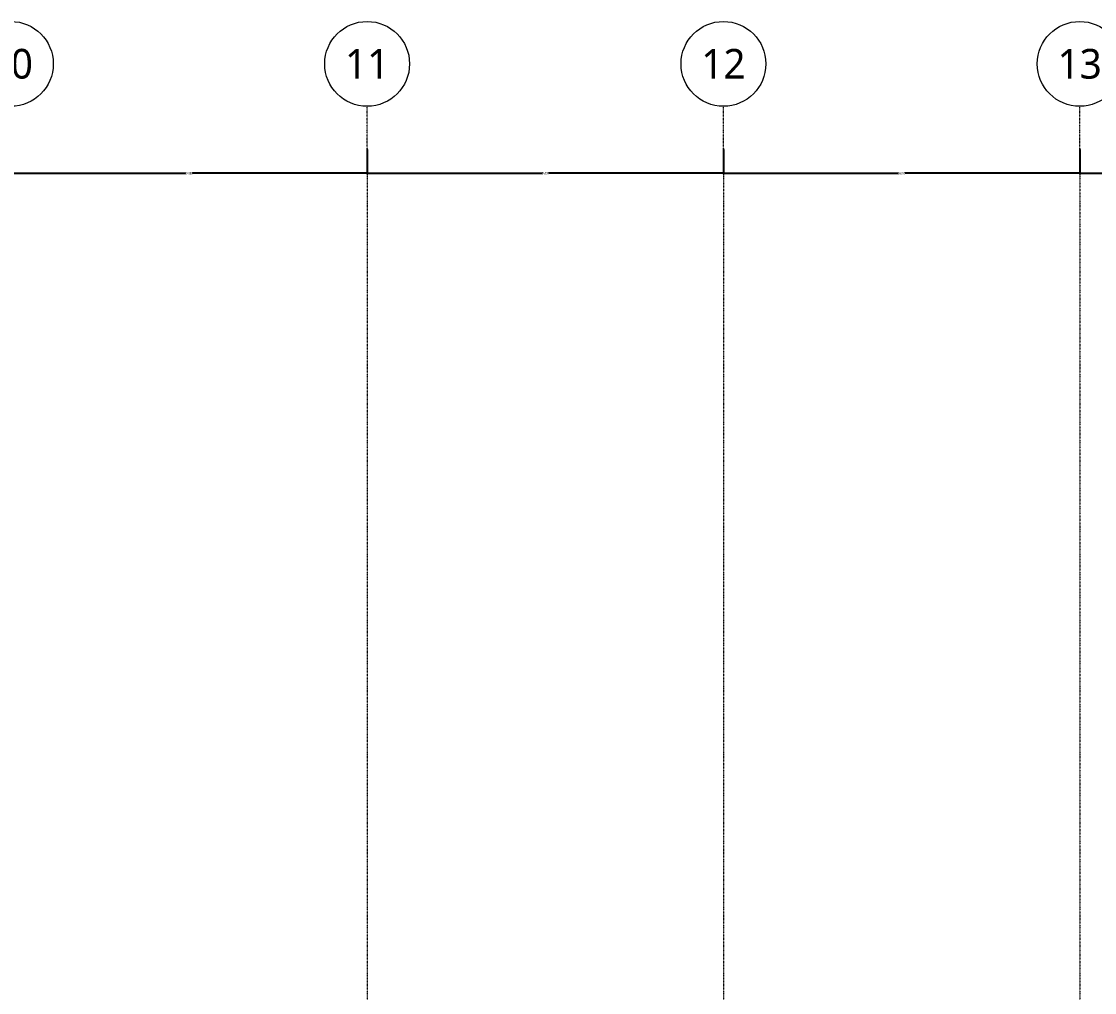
# Model space of a CAD drawing. Extents: x -32000 to 290600, y -96057 to 131250.
# Drawn here: x 77050 to 102350, y 108350 to 131250 of the extents above; entities that cross this region are included whole.
import ezdxf
from ezdxf.enums import TextEntityAlignment as Align

# ---------------------------------------------------------------- set-up
doc = ezdxf.new("R2010")
doc.units = 0
doc.linetypes.add('H12PL3$0$JJP_三點線', pattern=[0.9, 0.3, -0.15, 0, -0.15, 0, -0.15, 0, -0.15])
doc.layers.add('H12PL3$0$A-DIM', color=252, linetype='Continuous')
doc.layers.add('H12PL3$0$S-GRID', color=252, linetype='Continuous')
doc.styles.add('H12PL3$0$dim-txt', font='isocp.shx', dxfattribs={"width": 0.7, "bigfont": 'chineset.shx'})
doc.styles.add('H12PL3$0$Standard', font='', dxfattribs={"width": 0.8})
doc.styles.get('H12PL3$0$Standard').set_extended_font_data('Microsoft JhengHei')
doc.dimstyles.new('H12PL3$0$ARCH-dim-200MM', dxfattribs={"dimscale": 200, "dimtxt": 0.3, "dimasz": 0.1, "dimexe": 0.1, "dimexo": 0.1, "dimgap": 0.05, "dimtad": 1, "dimdec": 0, "dimlfac": 10, "dimrnd": 0.5, "dimdsep": 46, "dimtxsty": 'H12PL3$0$dim-txt', "dimblk": 'H12PL3$0$_Dot', "dimcen": 2, "dimclrd": 256, "dimclre": 256, "dimclrt": 256, "dimadec": 0, "dimazin": 0, "dimtfac": 1, "dimtix": 1, "dimtmove": 2, "dimatfit": 3, "dimldrblk": 'H12PL3$0$_OBLIQUE', "dimfxl": 1, "dimtvp": 1, "dimtolj": 1, "dimarcsym": 0})

# ---------------------------------------------------------------- blocks, each defined once
blk = doc.blocks.new('*D127')
at = {"layer": 'DEFPOINTS', "color": 0, "linetype": 'Continuous', "transparency": 16777216}
for p in [(76800, 128250), (85200, 128250), (85200, 127670)]:
    blk.add_point(p, dxfattribs=at)
at = {"layer": 'H12PL3$0$A-DIM', "linetype": 'Continuous', "lineweight": -2, "transparency": 16777216}
for p, q in [((76800, 128230), (76800, 127650)), ((85200, 128230), (85200, 127650)), ((76820, 127670), (80921, 127670)), ((85180, 127670), (81079, 127670))]:
    blk.add_line(p, q, dxfattribs=at)
at = {"layer": 'H12PL3$0$A-DIM', "linetype": 'Continuous', "lineweight": 0, "transparency": 16777216, "insert": (81000, 127670), "char_height": 60, "attachment_point": 5, "style": 'H12PL3$0$dim-txt'}
blk.add_mtext('\\A1;84000', dxfattribs=at)
blk = doc.blocks.new('H12PL3$0$_Dot')
blk = doc.blocks.new('H12PL3$0$_OBLIQUE')
at = {"color": 0, "linetype": 'ByBlock', "lineweight": -2}
blk.add_line((-0.5, -0.5), (0.5, 0.5), dxfattribs=at)
blk = doc.blocks.new('*D128')
at = {"layer": 'DEFPOINTS', "color": 0, "linetype": 'Continuous', "transparency": 16777216}
for p in [(85200, 128250), (93600, 128250), (93600, 127670)]:
    blk.add_point(p, dxfattribs=at)
at = {"layer": 'H12PL3$0$A-DIM', "linetype": 'Continuous', "lineweight": -2, "transparency": 16777216}
for p, q in [((85200, 128230), (85200, 127650)), ((93600, 128230), (93600, 127650)), ((85220, 127670), (89321, 127670)), ((93580, 127670), (89479, 127670))]:
    blk.add_line(p, q, dxfattribs=at)
at = {"layer": 'H12PL3$0$A-DIM', "linetype": 'Continuous', "lineweight": 0, "transparency": 16777216, "insert": (89400, 127670), "char_height": 60, "attachment_point": 5, "style": 'H12PL3$0$dim-txt'}
blk.add_mtext('\\A1;84000', dxfattribs=at)
blk = doc.blocks.new('*D129')
at = {"layer": 'DEFPOINTS', "color": 0, "linetype": 'Continuous', "transparency": 16777216}
for p in [(93600, 128250), (102000, 128250), (102000, 127670)]:
    blk.add_point(p, dxfattribs=at)
at = {"layer": 'H12PL3$0$A-DIM', "linetype": 'Continuous', "lineweight": -2, "transparency": 16777216}
for p, q in [((93600, 128230), (93600, 127650)), ((102000, 128230), (102000, 127650)), ((93620, 127670), (97721, 127670)), ((101980, 127670), (97879, 127670))]:
    blk.add_line(p, q, dxfattribs=at)
at = {"layer": 'H12PL3$0$A-DIM', "linetype": 'Continuous', "lineweight": 0, "transparency": 16777216, "insert": (97800, 127670), "char_height": 60, "attachment_point": 5, "style": 'H12PL3$0$dim-txt'}
blk.add_mtext('\\A1;84000', dxfattribs=at)
blk = doc.blocks.new('*D130')
at = {"layer": 'DEFPOINTS', "color": 0, "linetype": 'Continuous', "transparency": 16777216}
for p in [(102000, 128250), (110400, 128250), (110400, 127670)]:
    blk.add_point(p, dxfattribs=at)
at = {"layer": 'H12PL3$0$A-DIM', "linetype": 'Continuous', "lineweight": -2, "transparency": 16777216}
for p, q in [((102000, 128230), (102000, 127650)), ((110400, 128230), (110400, 127650)), ((102020, 127670), (106121, 127670)), ((110380, 127670), (106279, 127670))]:
    blk.add_line(p, q, dxfattribs=at)
at = {"layer": 'H12PL3$0$A-DIM', "linetype": 'Continuous', "lineweight": 0, "transparency": 16777216, "insert": (106200, 127670), "char_height": 60, "attachment_point": 5, "style": 'H12PL3$0$dim-txt'}
blk.add_mtext('\\A1;84000', dxfattribs=at)
blk = doc.blocks.new('H12PL3')
at = {"layer": 'H12PL3$0$S-GRID', "linetype": 'H12PL3$0$JJP_三點線', "lineweight": 0}
for p, q in [((85200, 128250), (85200, 129250)), ((93600, 128250), (93600, 129250)), ((102000, 128250), (102000, 129250)), ((85200, 128250), (85200, -28000)), ((93600, 128250), (93600, -28000)), ((102000, 128250), (102000, -28000))]:
    blk.add_line(p, q, dxfattribs=at)
at = {"layer": 'H12PL3$0$S-GRID', "lineweight": 0}
for centre in [(76800, 130250), (85200, 130250), (93600, 130250), (102000, 130250)]:
    blk.add_circle(centre, 1000, dxfattribs=at)
at = {"layer": 'H12PL3$0$S-GRID', "linetype": 'H12PL3$0$JJP_三點線', "lineweight": 0}
for p in [(85200, 128250), (85200, 128250), (93600, 128250), (93600, 128250), (102000, 128250), (102000, 128250)]:
    blk.add_point(p, dxfattribs=at)
at = {"layer": 'H12PL3$0$S-GRID', "style": 'H12PL3$0$Standard'}
for s, p in [('10', (76800, 130602.36)), ('11', (85200, 130602.36)), ('12', (93600, 130602.36)), ('13', (102000, 130602.36))]:
    blk.add_text(s, height=700, dxfattribs=at).set_placement(p, align=Align.TOP_CENTER)
at = {"layer": 'H12PL3$0$A-DIM', "linetype": 'Continuous', "lineweight": 0}
for base, p1, p2, picture, middle in [((85200, 127670), (76800, 128250), (85200, 128250), '*D127', (81000, 127670)), ((93600, 127670), (85200, 128250), (93600, 128250), '*D128', (89400, 127670)), ((102000, 127670), (93600, 128250), (102000, 128250), '*D129', (97800, 127670)), ((110400, 127670), (102000, 128250), (110400, 128250), '*D130', (106200, 127670))]:
    dim = blk.add_linear_dim(base=base, p1=p1, p2=p2, dimstyle='H12PL3$0$ARCH-dim-200MM', dxfattribs=at)
    dim.commit()
    dim.dimension.update_dxf_attribs({"geometry": picture, "text_midpoint": middle, "dimtype": 128})

msp = doc.modelspace()

# ---------------------------------------------------------------- block references
msp.add_blockref('H12PL3', (0, 0))

doc.saveas('drawing.dxf')
